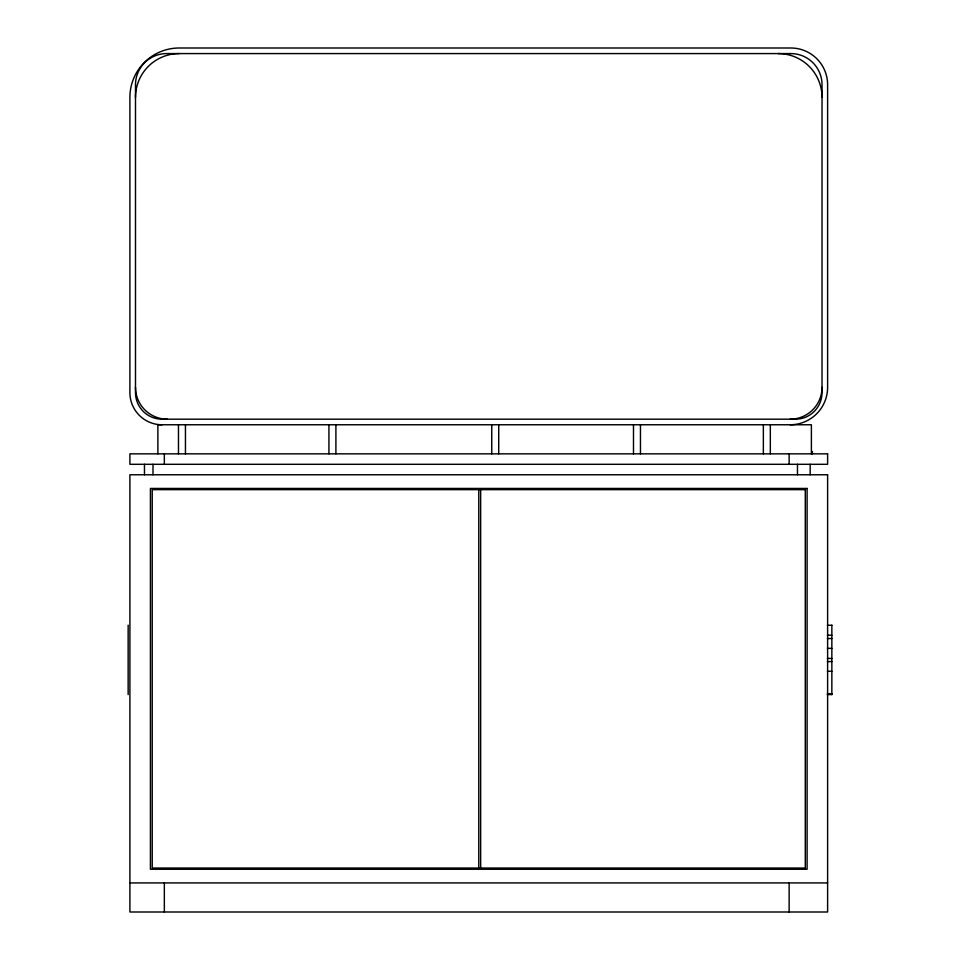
<?xml version="1.0" encoding="UTF-8"?>
<svg xmlns="http://www.w3.org/2000/svg" width="960" height="960" viewBox="0 0 960 960"><rect width="100%" height="100%" fill="white"/><g stroke="black" fill="none" stroke-linecap="round" stroke-linejoin="round"><path stroke-width="1.44" d="M827.424 625.284L831.852 625.284M827.424 635.196L831.852 635.196M827.424 638.532L831.852 638.532M827.424 648.348L831.852 648.348M827.424 658.428L831.852 658.428M827.424 661.596L831.852 661.596M827.424 671.292L831.852 671.292M827.424 693.912L831.852 693.912M827.424 694.152L831.852 694.152M827.424 694.56L831.852 694.56M129.9 882.924L827.616 882.924M831.852 625.152L831.852 694.608M812.376 451.512L812.376 453.84M811.392 453.84L811.392 424.764L157.872 424.764L157.872 453.84M810.168 464.304L810.168 474.768M797.472 464.304L797.472 474.768M789.144 453.84L789.144 464.304M789.144 882.924L789.144 912M770.328 424.764L770.328 453.84M763.356 424.764L763.356 453.84M640.464 424.764L640.464 453.84M633.492 424.764L633.492 453.84M498.72 424.764L498.72 453.84M491.748 424.764L491.748 453.84M480.66 489.648L480.66 868.044M478.764 489.648L478.764 868.044M335.904 424.764L335.904 453.84M328.932 424.764L328.932 453.84M185.448 424.764L185.448 453.84M178.476 424.764L178.476 453.84M164.34 453.84L164.34 464.304M164.34 882.924L164.34 912M153 464.304L153 474.768M144.468 464.304L144.468 474.768M128.148 625.152L128.148 694.608M162.048 424.764A32.148 32.148 0 0 1 129.9 392.616L129.9 97.368A49.368 49.368 0 0 1 179.28 48L790.86 48A36.756 36.756 0 0 1 827.616 84.756L827.616 387.324A37.452 37.452 0 0 1 790.164 424.764M167.352 419.184A31.86 31.86 0 0 1 135.492 387.324M135.492 97.368A43.788 43.788 0 0 1 179.28 53.58M778.236 53.58A43.788 43.788 0 0 1 822.024 97.368M822.024 387.324A31.86 31.86 0 0 1 790.164 419.184M790.86 53.58L166.656 53.58A31.164 31.164 0 0 0 135.492 84.756L135.492 392.616A26.556 26.556 0 0 0 162.048 419.184L795.468 419.184A26.556 26.556 0 0 0 822.024 392.616L822.024 84.756A31.164 31.164 0 0 0 790.86 53.58M827.616 453.84L129.9 453.84L129.9 464.304L827.616 464.304L827.616 453.84M827.616 474.768L129.9 474.768L129.9 912L827.616 912L827.616 474.768M807.096 488.448L150.42 488.448L150.42 869.256L807.096 869.256L807.096 488.448M805.284 489.648L152.232 489.648L152.232 868.044L805.284 868.044L805.284 489.648"/></g></svg>
